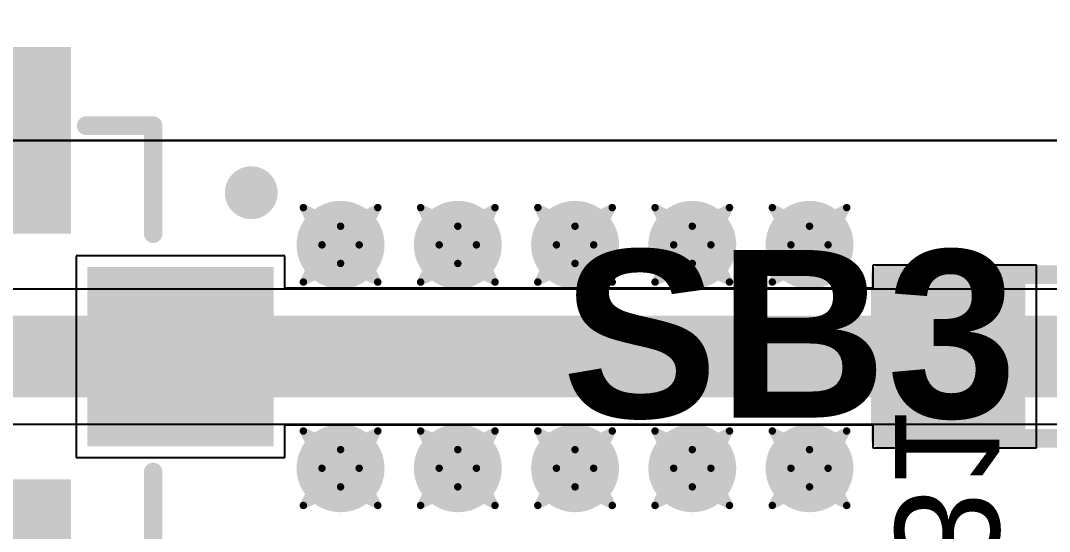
# Model space of a CAD drawing. Header units: inches. Extents: x -8 to 384, y -12 to 64.
# Drawn here: x 1.3 to 8.32, y 24.23 to 27.72 of the extents above; entities that cross this region are included whole.
import ezdxf

# ---------------------------------------------------------------- set-up
doc = ezdxf.new("R2010")
doc.units = ezdxf.units.IN
for name, color, linetype in [('Board_outline', 216, 'Continuous'), ('Bottom Layer', 5, 'Continuous'), ('Bottom Overlay', 54, 'Continuous'), ('Drill Drawing', 1, 'Continuous'), ('Top Layer', 1, 'Continuous'), ('Top Overlay', 2, 'Continuous'), ('Top Paste', 8, 'Continuous'), ('Top Solder', 216, 'Continuous'), ('Via Holes', 16, 'Continuous')]:
    doc.layers.add(name, color=color, linetype=linetype)
doc.styles.add('Arial', font='', dxfattribs={"height": 0.2})
doc.styles.add('Arial_Bold', font='', dxfattribs={"height": 0.2})
doc.styles.get('Arial').set_extended_font_data('Arial')
doc.styles.get('Arial_Bold').set_extended_font_data('Arial', bold=True)

# ---------------------------------------------------------------- blocks, each defined once
blk = doc.blocks.new('S______B______48')
at = {"layer": 'Top Layer'}
for points in [[(-1.143, -0.4445), (-1.143, 0.4445), (-0.381, 0.4445), (-0.381, -0.4445)], [(0.381, -0.4445), (0.381, 0.4445), (1.143, 0.4445), (1.143, -0.4445)]]:
    blk.add_hatch(color=1, dxfattribs=at).paths.add_polyline_path(points)
at = {"layer": 'Top Paste'}
for points in [[(-1.143, -0.4445), (-1.143, 0.4445), (-0.381, 0.4445), (-0.381, -0.4445)], [(0.381, -0.4445), (0.381, 0.4445), (1.143, 0.4445), (1.143, -0.4445)]]:
    blk.add_hatch(color=8, dxfattribs=at).paths.add_polyline_path(points)
at = {"layer": 'Top Solder'}
for points in [[(-1.2446, -0.5461), (-1.2446, 0.5461), (-0.2794, 0.5461), (-0.2794, -0.5461)], [(0.2794, -0.5461), (0.2794, 0.5461), (1.2446, 0.5461), (1.2446, -0.5461)]]:
    blk.add_hatch(color=216, dxfattribs=at).paths.add_polyline_path(points)
at = {"layer": 'Top Overlay'}
for points in [[(1.27, 0.5588, 0.127, 0.127, 0), (-1.27, 0.5588, 0.127, 0.127, 0)], [(-1.27, 0.5588, 0.127, 0.127, 0), (-1.27, -0.5588, 0.127, 0.127, 0)], [(1.27, 0.5588, 0.127, 0.127, 0), (1.27, -0.5588, 0.127, 0.127, 0)], [(1.27, -0.5588, 0.127, 0.127, 0), (-1.27, -0.5588, 0.127, 0.127, 0)]]:
    blk.add_lwpolyline(points, format="xyseb", dxfattribs=at)
for points in [[(-1.30175, 0.5588, 0.0635, 0.0635, 1), (-1.23825, 0.5588, 0.0635, 0.0635, 1)], [(-1.30175, 0.5588, 0.0635, 0.0635, 1), (-1.23825, 0.5588, 0.0635, 0.0635, 1)], [(1.23825, 0.5588, 0.0635, 0.0635, 1), (1.30175, 0.5588, 0.0635, 0.0635, 1)], [(1.23825, 0.5588, 0.0635, 0.0635, 1), (1.30175, 0.5588, 0.0635, 0.0635, 1)], [(-1.30175, -0.5588, 0.0635, 0.0635, 1), (-1.23825, -0.5588, 0.0635, 0.0635, 1)], [(-1.30175, -0.5588, 0.0635, 0.0635, 1), (-1.23825, -0.5588, 0.0635, 0.0635, 1)], [(1.23825, -0.5588, 0.0635, 0.0635, 1), (1.30175, -0.5588, 0.0635, 0.0635, 1)], [(1.23825, -0.5588, 0.0635, 0.0635, 1), (1.30175, -0.5588, 0.0635, 0.0635, 1)]]:
    blk.add_lwpolyline(points, format="xyseb", close=True, dxfattribs=at)
blk = doc.blocks.new('U_FL_R_SMT_1_80__71')
at = {"layer": 'Top Layer'}
for points in [[(-2.01, 2.125), (-0.94, 2.125), (-0.94, -0.075), (-2.01, -0.075)], [(0.94, 2.125), (2.01, 2.125), (2.01, -0.075), (0.94, -0.075)], [(-0.51, -0.3884), (0.51, -0.3884), (0.51, -1.4584), (-0.51, -1.4584)]]:
    blk.add_hatch(color=1, dxfattribs=at).paths.add_polyline_path(points)
at = {"layer": 'Top Paste'}
for points in [[(-2.01, 2.125), (-0.94, 2.125), (-0.94, -0.075), (-2.01, -0.075)], [(0.94, 2.125), (2.01, 2.125), (2.01, -0.075), (0.94, -0.075)], [(-0.51, -0.3884), (0.51, -0.3884), (0.51, -1.4584), (-0.51, -1.4584)]]:
    blk.add_hatch(color=8, dxfattribs=at).paths.add_polyline_path(points)
at = {"layer": 'Top Solder'}
for points in [[(-2.1116, 2.2266), (-0.8384, 2.2266), (-0.8384, -0.1766), (-2.1116, -0.1766)], [(0.8384, 2.2266), (2.1116, 2.2266), (2.1116, -0.1766), (0.8384, -0.1766)], [(-0.6116, -0.2868), (0.6116, -0.2868), (0.6116, -1.56), (-0.6116, -1.56)]]:
    blk.add_hatch(color=216, dxfattribs=at).paths.add_polyline_path(points)
at = {"layer": 'Top Overlay'}
for points in [[(1.4732, 2.4638, 0.127, 0.127, 0), (-1.397, 2.4638, 0.127, 0.127, 0)], [(-1.524, -0.2794, 0.127, 0.127, 0), (-1.524, -0.7366, 0.127, 0.127, 0)], [(1.5748, -0.2794, 0.127, 0.127, 0), (1.5748, -0.7366, 0.127, 0.127, 0)], [(-1.524, -0.7366, 0.127, 0.127, 0), (-0.7874, -0.7366, 0.127, 0.127, 0)], [(1.5748, -0.7366, 0.127, 0.127, 0), (0.8382, -0.7366, 0.127, 0.127, 0)]]:
    blk.add_lwpolyline(points, format="xyseb", dxfattribs=at)
for points in [[(-1.4287, 2.4638, 0.0635, 0.0635, 1), (-1.3652, 2.4638, 0.0635, 0.0635, 1)], [(1.4414, 2.4638, 0.0635, 0.0635, 1), (1.5049, 2.4638, 0.0635, 0.0635, 1)], [(-1.5558, -0.2794, 0.0635, 0.0635, 1), (-1.4923, -0.2794, 0.0635, 0.0635, 1)], [(1.5431, -0.2794, 0.0635, 0.0635, 1), (1.6066, -0.2794, 0.0635, 0.0635, 1)], [(-1.5558, -0.7366, 0.0635, 0.0635, 1), (-1.4923, -0.7366, 0.0635, 0.0635, 1)], [(-1.5558, -0.7366, 0.0635, 0.0635, 1), (-1.4923, -0.7366, 0.0635, 0.0635, 1)], [(-0.8192, -0.7366, 0.0635, 0.0635, 1), (-0.7557, -0.7366, 0.0635, 0.0635, 1)], [(0.8065, -0.7366, 0.0635, 0.0635, 1), (0.87, -0.7366, 0.0635, 0.0635, 1)], [(1.5431, -0.7366, 0.0635, 0.0635, 1), (1.6066, -0.7366, 0.0635, 0.0635, 1)], [(1.5431, -0.7366, 0.0635, 0.0635, 1), (1.6066, -0.7366, 0.0635, 0.0635, 1)]]:
    blk.add_lwpolyline(points, format="xyseb", close=True, dxfattribs=at)

msp = doc.modelspace()

# ---------------------------------------------------------------- hatches: boundary and pattern name
at = {"layer": 'Bottom Layer'}
h = msp.add_hatch(color=5, dxfattribs=at)
edge = h.paths.add_edge_path()
edge.add_arc((3.4798, 26.1874), 0.3, 0, 360)
h = msp.add_hatch(color=5, dxfattribs=at)
edge = h.paths.add_edge_path()
edge.add_arc((4.2799, 26.1874), 0.3, 0, 360)
h = msp.add_hatch(color=5, dxfattribs=at)
edge = h.paths.add_edge_path()
edge.add_arc((5.08, 26.1874), 0.3, 0, 360)
h = msp.add_hatch(color=5, dxfattribs=at)
edge = h.paths.add_edge_path()
edge.add_arc((5.8801, 26.1874), 0.3, 0, 360)
h = msp.add_hatch(color=5, dxfattribs=at)
edge = h.paths.add_edge_path()
edge.add_arc((6.6802, 26.1874), 0.3, 0, 360)
msp.add_hatch(color=5, dxfattribs=at).paths.add_polyline_path([(-2.1082, 25.146), (12.573, 25.146), (12.573, 25.7048), (-2.1082, 25.7048)])
h = msp.add_hatch(color=5, dxfattribs=at)
edge = h.paths.add_edge_path()
edge.add_arc((3.4798, 24.6634), 0.3, 0, 360)
h = msp.add_hatch(color=5, dxfattribs=at)
edge = h.paths.add_edge_path()
edge.add_arc((4.2799, 24.6634), 0.3, 0, 360)
h = msp.add_hatch(color=5, dxfattribs=at)
edge = h.paths.add_edge_path()
edge.add_arc((5.08, 24.6634), 0.3, 0, 360)
h = msp.add_hatch(color=5, dxfattribs=at)
edge = h.paths.add_edge_path()
edge.add_arc((5.8801, 24.6634), 0.3, 0, 360)
h = msp.add_hatch(color=5, dxfattribs=at)
edge = h.paths.add_edge_path()
edge.add_arc((6.6802, 24.6634), 0.3, 0, 360)
at = {"layer": 'Top Layer'}
h = msp.add_hatch(color=1, dxfattribs=at)
edge = h.paths.add_edge_path()
edge.add_arc((3.4798, 26.1874), 0.3, 0, 360)
h = msp.add_hatch(color=1, dxfattribs=at)
edge = h.paths.add_edge_path()
edge.add_arc((4.2799, 26.1874), 0.3, 0, 360)
h = msp.add_hatch(color=1, dxfattribs=at)
edge = h.paths.add_edge_path()
edge.add_arc((5.08, 26.1874), 0.3, 0, 360)
h = msp.add_hatch(color=1, dxfattribs=at)
edge = h.paths.add_edge_path()
edge.add_arc((5.8801, 26.1874), 0.3, 0, 360)
h = msp.add_hatch(color=1, dxfattribs=at)
edge = h.paths.add_edge_path()
edge.add_arc((6.6802, 26.1874), 0.3, 0, 360)
h = msp.add_hatch(color=1, dxfattribs=at)
edge = h.paths.add_edge_path()
edge.add_arc((3.4798, 24.6634), 0.3, 0, 360)
h = msp.add_hatch(color=1, dxfattribs=at)
edge = h.paths.add_edge_path()
edge.add_arc((4.2799, 24.6634), 0.3, 0, 360)
h = msp.add_hatch(color=1, dxfattribs=at)
edge = h.paths.add_edge_path()
edge.add_arc((5.08, 24.6634), 0.3, 0, 360)
h = msp.add_hatch(color=1, dxfattribs=at)
edge = h.paths.add_edge_path()
edge.add_arc((5.8801, 24.6634), 0.3, 0, 360)
h = msp.add_hatch(color=1, dxfattribs=at)
edge = h.paths.add_edge_path()
edge.add_arc((6.6802, 24.6634), 0.3, 0, 360)
at = {"layer": 'Via Holes'}
h = msp.add_hatch(color=7, dxfattribs=at)
edge = h.paths.add_edge_path()
edge.add_arc((3.4798, 26.1874), 0.15, 0, 360)
h = msp.add_hatch(color=7, dxfattribs=at)
edge = h.paths.add_edge_path()
edge.add_arc((4.2799, 26.1874), 0.15, 0, 360)
h = msp.add_hatch(color=7, dxfattribs=at)
edge = h.paths.add_edge_path()
edge.add_arc((5.08, 26.1874), 0.15, 0, 360)
h = msp.add_hatch(color=7, dxfattribs=at)
edge = h.paths.add_edge_path()
edge.add_arc((5.8801, 26.1874), 0.15, 0, 360)
h = msp.add_hatch(color=7, dxfattribs=at)
edge = h.paths.add_edge_path()
edge.add_arc((6.6802, 26.1874), 0.15, 0, 360)
h = msp.add_hatch(color=7, dxfattribs=at)
edge = h.paths.add_edge_path()
edge.add_arc((3.4798, 24.6634), 0.15, 0, 360)
h = msp.add_hatch(color=7, dxfattribs=at)
edge = h.paths.add_edge_path()
edge.add_arc((4.2799, 24.6634), 0.15, 0, 360)
h = msp.add_hatch(color=7, dxfattribs=at)
edge = h.paths.add_edge_path()
edge.add_arc((5.08, 24.6634), 0.15, 0, 360)
h = msp.add_hatch(color=7, dxfattribs=at)
edge = h.paths.add_edge_path()
edge.add_arc((5.8801, 24.6634), 0.15, 0, 360)
h = msp.add_hatch(color=7, dxfattribs=at)
edge = h.paths.add_edge_path()
edge.add_arc((6.6802, 24.6634), 0.15, 0, 360)

# ---------------------------------------------------------------- linework, layer by layer
at = {"layer": 'Board_outline'}
msp.add_lwpolyline([(37.5368, 13.3604, 0.254, 0.254, 1), (-7.4632, 13.3604, 0.254, 0.254, 1)], format="xyseb", close=True, dxfattribs=at)
at = {"layer": 'Bottom Layer'}
for p, q in [((33.401, 26.8986), (-3.2258, 26.8986)), ((-2.6287, 26.8986), (32.7023, 26.8986)), ((12.573, 25.8861), (-2.1082, 25.8861)), ((-0.0727, 24.9647), (11.8329, 24.9647))]:
    msp.add_line(p, q, dxfattribs=at)
at = {"layer": 'Drill Drawing'}
for points in [[(3.2258, 26.4414, 0.0508, 0.0508, 0), (3.4798, 26.3144, 0.0508, 0.0508, 0)], [(3.2258, 26.4414, 0.0508, 0.0508, 0), (3.3528, 26.1874, 0.0508, 0.0508, 0)], [(3.4798, 26.3144, 0.0508, 0.0508, 0), (3.7338, 26.4414, 0.0508, 0.0508, 0)], [(3.6068, 26.1874, 0.0508, 0.0508, 0), (3.7338, 26.4414, 0.0508, 0.0508, 0)], [(4.0259, 26.4414, 0.0508, 0.0508, 0), (4.2799, 26.3144, 0.0508, 0.0508, 0)], [(4.0259, 26.4414, 0.0508, 0.0508, 0), (4.1529, 26.1874, 0.0508, 0.0508, 0)], [(4.2799, 26.3144, 0.0508, 0.0508, 0), (4.5339, 26.4414, 0.0508, 0.0508, 0)], [(4.4069, 26.1874, 0.0508, 0.0508, 0), (4.5339, 26.4414, 0.0508, 0.0508, 0)], [(4.826, 26.4414, 0.0508, 0.0508, 0), (5.08, 26.3144, 0.0508, 0.0508, 0)], [(4.826, 26.4414, 0.0508, 0.0508, 0), (4.953, 26.1874, 0.0508, 0.0508, 0)], [(5.08, 26.3144, 0.0508, 0.0508, 0), (5.334, 26.4414, 0.0508, 0.0508, 0)], [(5.207, 26.1874, 0.0508, 0.0508, 0), (5.334, 26.4414, 0.0508, 0.0508, 0)], [(5.6261, 26.4414, 0.0508, 0.0508, 0), (5.8801, 26.3144, 0.0508, 0.0508, 0)], [(5.6261, 26.4414, 0.0508, 0.0508, 0), (5.7531, 26.1874, 0.0508, 0.0508, 0)], [(5.8801, 26.3144, 0.0508, 0.0508, 0), (6.1341, 26.4414, 0.0508, 0.0508, 0)], [(6.0071, 26.1874, 0.0508, 0.0508, 0), (6.1341, 26.4414, 0.0508, 0.0508, 0)], [(6.4262, 26.4414, 0.0508, 0.0508, 0), (6.6802, 26.3144, 0.0508, 0.0508, 0)], [(6.4262, 26.4414, 0.0508, 0.0508, 0), (6.5532, 26.1874, 0.0508, 0.0508, 0)], [(6.6802, 26.3144, 0.0508, 0.0508, 0), (6.9342, 26.4414, 0.0508, 0.0508, 0)], [(6.8072, 26.1874, 0.0508, 0.0508, 0), (6.9342, 26.4414, 0.0508, 0.0508, 0)], [(3.2258, 25.9334, 0.0508, 0.0508, 0), (3.3528, 26.1874, 0.0508, 0.0508, 0)], [(3.6068, 26.1874, 0.0508, 0.0508, 0), (3.7338, 25.9334, 0.0508, 0.0508, 0)], [(4.0259, 25.9334, 0.0508, 0.0508, 0), (4.1529, 26.1874, 0.0508, 0.0508, 0)], [(4.4069, 26.1874, 0.0508, 0.0508, 0), (4.5339, 25.9334, 0.0508, 0.0508, 0)], [(4.826, 25.9334, 0.0508, 0.0508, 0), (4.953, 26.1874, 0.0508, 0.0508, 0)], [(5.207, 26.1874, 0.0508, 0.0508, 0), (5.334, 25.9334, 0.0508, 0.0508, 0)], [(5.6261, 25.9334, 0.0508, 0.0508, 0), (5.7531, 26.1874, 0.0508, 0.0508, 0)], [(6.0071, 26.1874, 0.0508, 0.0508, 0), (6.1341, 25.9334, 0.0508, 0.0508, 0)], [(6.4262, 25.9334, 0.0508, 0.0508, 0), (6.5532, 26.1874, 0.0508, 0.0508, 0)], [(6.8072, 26.1874, 0.0508, 0.0508, 0), (6.9342, 25.9334, 0.0508, 0.0508, 0)], [(3.2258, 25.9334, 0.0508, 0.0508, 0), (3.4798, 26.0604, 0.0508, 0.0508, 0)], [(3.4798, 26.0604, 0.0508, 0.0508, 0), (3.7338, 25.9334, 0.0508, 0.0508, 0)], [(4.0259, 25.9334, 0.0508, 0.0508, 0), (4.2799, 26.0604, 0.0508, 0.0508, 0)], [(4.2799, 26.0604, 0.0508, 0.0508, 0), (4.5339, 25.9334, 0.0508, 0.0508, 0)], [(4.826, 25.9334, 0.0508, 0.0508, 0), (5.08, 26.0604, 0.0508, 0.0508, 0)], [(5.08, 26.0604, 0.0508, 0.0508, 0), (5.334, 25.9334, 0.0508, 0.0508, 0)], [(5.6261, 25.9334, 0.0508, 0.0508, 0), (5.8801, 26.0604, 0.0508, 0.0508, 0)], [(5.8801, 26.0604, 0.0508, 0.0508, 0), (6.1341, 25.9334, 0.0508, 0.0508, 0)], [(6.4262, 25.9334, 0.0508, 0.0508, 0), (6.6802, 26.0604, 0.0508, 0.0508, 0)], [(6.6802, 26.0604, 0.0508, 0.0508, 0), (6.9342, 25.9334, 0.0508, 0.0508, 0)], [(3.2258, 24.9174, 0.0508, 0.0508, 0), (3.4798, 24.7904, 0.0508, 0.0508, 0)], [(3.2258, 24.9174, 0.0508, 0.0508, 0), (3.3528, 24.6634, 0.0508, 0.0508, 0)], [(3.4798, 24.7904, 0.0508, 0.0508, 0), (3.7338, 24.9174, 0.0508, 0.0508, 0)], [(3.6068, 24.6634, 0.0508, 0.0508, 0), (3.7338, 24.9174, 0.0508, 0.0508, 0)], [(4.0259, 24.9174, 0.0508, 0.0508, 0), (4.2799, 24.7904, 0.0508, 0.0508, 0)], [(4.0259, 24.9174, 0.0508, 0.0508, 0), (4.1529, 24.6634, 0.0508, 0.0508, 0)], [(4.2799, 24.7904, 0.0508, 0.0508, 0), (4.5339, 24.9174, 0.0508, 0.0508, 0)], [(4.4069, 24.6634, 0.0508, 0.0508, 0), (4.5339, 24.9174, 0.0508, 0.0508, 0)], [(4.826, 24.9174, 0.0508, 0.0508, 0), (5.08, 24.7904, 0.0508, 0.0508, 0)], [(4.826, 24.9174, 0.0508, 0.0508, 0), (4.953, 24.6634, 0.0508, 0.0508, 0)], [(5.08, 24.7904, 0.0508, 0.0508, 0), (5.334, 24.9174, 0.0508, 0.0508, 0)], [(5.207, 24.6634, 0.0508, 0.0508, 0), (5.334, 24.9174, 0.0508, 0.0508, 0)], [(5.6261, 24.9174, 0.0508, 0.0508, 0), (5.8801, 24.7904, 0.0508, 0.0508, 0)], [(5.6261, 24.9174, 0.0508, 0.0508, 0), (5.7531, 24.6634, 0.0508, 0.0508, 0)], [(5.8801, 24.7904, 0.0508, 0.0508, 0), (6.1341, 24.9174, 0.0508, 0.0508, 0)], [(6.0071, 24.6634, 0.0508, 0.0508, 0), (6.1341, 24.9174, 0.0508, 0.0508, 0)], [(6.4262, 24.9174, 0.0508, 0.0508, 0), (6.6802, 24.7904, 0.0508, 0.0508, 0)], [(6.4262, 24.9174, 0.0508, 0.0508, 0), (6.5532, 24.6634, 0.0508, 0.0508, 0)], [(6.6802, 24.7904, 0.0508, 0.0508, 0), (6.9342, 24.9174, 0.0508, 0.0508, 0)], [(6.8072, 24.6634, 0.0508, 0.0508, 0), (6.9342, 24.9174, 0.0508, 0.0508, 0)], [(3.2258, 24.4094, 0.0508, 0.0508, 0), (3.3528, 24.6634, 0.0508, 0.0508, 0)], [(3.6068, 24.6634, 0.0508, 0.0508, 0), (3.7338, 24.4094, 0.0508, 0.0508, 0)], [(4.0259, 24.4094, 0.0508, 0.0508, 0), (4.1529, 24.6634, 0.0508, 0.0508, 0)], [(4.4069, 24.6634, 0.0508, 0.0508, 0), (4.5339, 24.4094, 0.0508, 0.0508, 0)], [(4.826, 24.4094, 0.0508, 0.0508, 0), (4.953, 24.6634, 0.0508, 0.0508, 0)], [(5.207, 24.6634, 0.0508, 0.0508, 0), (5.334, 24.4094, 0.0508, 0.0508, 0)], [(5.6261, 24.4094, 0.0508, 0.0508, 0), (5.7531, 24.6634, 0.0508, 0.0508, 0)], [(6.0071, 24.6634, 0.0508, 0.0508, 0), (6.1341, 24.4094, 0.0508, 0.0508, 0)], [(6.4262, 24.4094, 0.0508, 0.0508, 0), (6.5532, 24.6634, 0.0508, 0.0508, 0)], [(6.8072, 24.6634, 0.0508, 0.0508, 0), (6.9342, 24.4094, 0.0508, 0.0508, 0)], [(3.2258, 24.4094, 0.0508, 0.0508, 0), (3.4798, 24.5364, 0.0508, 0.0508, 0)], [(3.4798, 24.5364, 0.0508, 0.0508, 0), (3.7338, 24.4094, 0.0508, 0.0508, 0)], [(4.0259, 24.4094, 0.0508, 0.0508, 0), (4.2799, 24.5364, 0.0508, 0.0508, 0)], [(4.2799, 24.5364, 0.0508, 0.0508, 0), (4.5339, 24.4094, 0.0508, 0.0508, 0)], [(4.826, 24.4094, 0.0508, 0.0508, 0), (5.08, 24.5364, 0.0508, 0.0508, 0)], [(5.08, 24.5364, 0.0508, 0.0508, 0), (5.334, 24.4094, 0.0508, 0.0508, 0)], [(5.6261, 24.4094, 0.0508, 0.0508, 0), (5.8801, 24.5364, 0.0508, 0.0508, 0)], [(5.8801, 24.5364, 0.0508, 0.0508, 0), (6.1341, 24.4094, 0.0508, 0.0508, 0)], [(6.4262, 24.4094, 0.0508, 0.0508, 0), (6.6802, 24.5364, 0.0508, 0.0508, 0)], [(6.6802, 24.5364, 0.0508, 0.0508, 0), (6.9342, 24.4094, 0.0508, 0.0508, 0)]]:
    msp.add_lwpolyline(points, format="xyseb", dxfattribs=at)
for points in [[(3.2131, 26.4414, 0.0254, 0.0254, 1), (3.2385, 26.4414, 0.0254, 0.0254, 1)], [(3.2131, 26.4414, 0.0254, 0.0254, 1), (3.2385, 26.4414, 0.0254, 0.0254, 1)], [(3.7211, 26.4414, 0.0254, 0.0254, 1), (3.7465, 26.4414, 0.0254, 0.0254, 1)], [(3.7211, 26.4414, 0.0254, 0.0254, 1), (3.7465, 26.4414, 0.0254, 0.0254, 1)], [(4.0132, 26.4414, 0.0254, 0.0254, 1), (4.0386, 26.4414, 0.0254, 0.0254, 1)], [(4.0132, 26.4414, 0.0254, 0.0254, 1), (4.0386, 26.4414, 0.0254, 0.0254, 1)], [(4.5212, 26.4414, 0.0254, 0.0254, 1), (4.5466, 26.4414, 0.0254, 0.0254, 1)], [(4.5212, 26.4414, 0.0254, 0.0254, 1), (4.5466, 26.4414, 0.0254, 0.0254, 1)], [(4.8133, 26.4414, 0.0254, 0.0254, 1), (4.8387, 26.4414, 0.0254, 0.0254, 1)], [(4.8133, 26.4414, 0.0254, 0.0254, 1), (4.8387, 26.4414, 0.0254, 0.0254, 1)], [(5.3213, 26.4414, 0.0254, 0.0254, 1), (5.3467, 26.4414, 0.0254, 0.0254, 1)], [(5.3213, 26.4414, 0.0254, 0.0254, 1), (5.3467, 26.4414, 0.0254, 0.0254, 1)], [(5.6134, 26.4414, 0.0254, 0.0254, 1), (5.6388, 26.4414, 0.0254, 0.0254, 1)], [(5.6134, 26.4414, 0.0254, 0.0254, 1), (5.6388, 26.4414, 0.0254, 0.0254, 1)], [(6.1214, 26.4414, 0.0254, 0.0254, 1), (6.1468, 26.4414, 0.0254, 0.0254, 1)], [(6.1214, 26.4414, 0.0254, 0.0254, 1), (6.1468, 26.4414, 0.0254, 0.0254, 1)], [(6.4135, 26.4414, 0.0254, 0.0254, 1), (6.4389, 26.4414, 0.0254, 0.0254, 1)], [(6.4135, 26.4414, 0.0254, 0.0254, 1), (6.4389, 26.4414, 0.0254, 0.0254, 1)], [(6.9215, 26.4414, 0.0254, 0.0254, 1), (6.9469, 26.4414, 0.0254, 0.0254, 1)], [(6.9215, 26.4414, 0.0254, 0.0254, 1), (6.9469, 26.4414, 0.0254, 0.0254, 1)], [(3.4671, 26.3144, 0.0254, 0.0254, 1), (3.4925, 26.3144, 0.0254, 0.0254, 1)], [(3.4671, 26.3144, 0.0254, 0.0254, 1), (3.4925, 26.3144, 0.0254, 0.0254, 1)], [(4.2672, 26.3144, 0.0254, 0.0254, 1), (4.2926, 26.3144, 0.0254, 0.0254, 1)], [(4.2672, 26.3144, 0.0254, 0.0254, 1), (4.2926, 26.3144, 0.0254, 0.0254, 1)], [(5.0673, 26.3144, 0.0254, 0.0254, 1), (5.0927, 26.3144, 0.0254, 0.0254, 1)], [(5.0673, 26.3144, 0.0254, 0.0254, 1), (5.0927, 26.3144, 0.0254, 0.0254, 1)], [(5.8674, 26.3144, 0.0254, 0.0254, 1), (5.8928, 26.3144, 0.0254, 0.0254, 1)], [(5.8674, 26.3144, 0.0254, 0.0254, 1), (5.8928, 26.3144, 0.0254, 0.0254, 1)], [(6.6675, 26.3144, 0.0254, 0.0254, 1), (6.6929, 26.3144, 0.0254, 0.0254, 1)], [(6.6675, 26.3144, 0.0254, 0.0254, 1), (6.6929, 26.3144, 0.0254, 0.0254, 1)], [(3.3401, 26.1874, 0.0254, 0.0254, 1), (3.3655, 26.1874, 0.0254, 0.0254, 1)], [(3.3401, 26.1874, 0.0254, 0.0254, 1), (3.3655, 26.1874, 0.0254, 0.0254, 1)], [(3.5941, 26.1874, 0.0254, 0.0254, 1), (3.6195, 26.1874, 0.0254, 0.0254, 1)], [(3.5941, 26.1874, 0.0254, 0.0254, 1), (3.6195, 26.1874, 0.0254, 0.0254, 1)], [(4.1402, 26.1874, 0.0254, 0.0254, 1), (4.1656, 26.1874, 0.0254, 0.0254, 1)], [(4.1402, 26.1874, 0.0254, 0.0254, 1), (4.1656, 26.1874, 0.0254, 0.0254, 1)], [(4.3942, 26.1874, 0.0254, 0.0254, 1), (4.4196, 26.1874, 0.0254, 0.0254, 1)], [(4.3942, 26.1874, 0.0254, 0.0254, 1), (4.4196, 26.1874, 0.0254, 0.0254, 1)], [(4.9403, 26.1874, 0.0254, 0.0254, 1), (4.9657, 26.1874, 0.0254, 0.0254, 1)], [(4.9403, 26.1874, 0.0254, 0.0254, 1), (4.9657, 26.1874, 0.0254, 0.0254, 1)], [(5.1943, 26.1874, 0.0254, 0.0254, 1), (5.2197, 26.1874, 0.0254, 0.0254, 1)], [(5.1943, 26.1874, 0.0254, 0.0254, 1), (5.2197, 26.1874, 0.0254, 0.0254, 1)], [(5.7404, 26.1874, 0.0254, 0.0254, 1), (5.7658, 26.1874, 0.0254, 0.0254, 1)], [(5.7404, 26.1874, 0.0254, 0.0254, 1), (5.7658, 26.1874, 0.0254, 0.0254, 1)], [(5.9944, 26.1874, 0.0254, 0.0254, 1), (6.0198, 26.1874, 0.0254, 0.0254, 1)], [(5.9944, 26.1874, 0.0254, 0.0254, 1), (6.0198, 26.1874, 0.0254, 0.0254, 1)], [(6.5405, 26.1874, 0.0254, 0.0254, 1), (6.5659, 26.1874, 0.0254, 0.0254, 1)], [(6.5405, 26.1874, 0.0254, 0.0254, 1), (6.5659, 26.1874, 0.0254, 0.0254, 1)], [(6.7945, 26.1874, 0.0254, 0.0254, 1), (6.8199, 26.1874, 0.0254, 0.0254, 1)], [(6.7945, 26.1874, 0.0254, 0.0254, 1), (6.8199, 26.1874, 0.0254, 0.0254, 1)], [(3.4671, 26.0604, 0.0254, 0.0254, 1), (3.4925, 26.0604, 0.0254, 0.0254, 1)], [(3.4671, 26.0604, 0.0254, 0.0254, 1), (3.4925, 26.0604, 0.0254, 0.0254, 1)], [(4.2672, 26.0604, 0.0254, 0.0254, 1), (4.2926, 26.0604, 0.0254, 0.0254, 1)], [(4.2672, 26.0604, 0.0254, 0.0254, 1), (4.2926, 26.0604, 0.0254, 0.0254, 1)], [(5.0673, 26.0604, 0.0254, 0.0254, 1), (5.0927, 26.0604, 0.0254, 0.0254, 1)], [(5.0673, 26.0604, 0.0254, 0.0254, 1), (5.0927, 26.0604, 0.0254, 0.0254, 1)], [(5.8674, 26.0604, 0.0254, 0.0254, 1), (5.8928, 26.0604, 0.0254, 0.0254, 1)], [(5.8674, 26.0604, 0.0254, 0.0254, 1), (5.8928, 26.0604, 0.0254, 0.0254, 1)], [(6.6675, 26.0604, 0.0254, 0.0254, 1), (6.6929, 26.0604, 0.0254, 0.0254, 1)], [(6.6675, 26.0604, 0.0254, 0.0254, 1), (6.6929, 26.0604, 0.0254, 0.0254, 1)], [(3.2131, 25.9334, 0.0254, 0.0254, 1), (3.2385, 25.9334, 0.0254, 0.0254, 1)], [(3.2131, 25.9334, 0.0254, 0.0254, 1), (3.2385, 25.9334, 0.0254, 0.0254, 1)], [(3.7211, 25.9334, 0.0254, 0.0254, 1), (3.7465, 25.9334, 0.0254, 0.0254, 1)], [(3.7211, 25.9334, 0.0254, 0.0254, 1), (3.7465, 25.9334, 0.0254, 0.0254, 1)], [(4.0132, 25.9334, 0.0254, 0.0254, 1), (4.0386, 25.9334, 0.0254, 0.0254, 1)], [(4.0132, 25.9334, 0.0254, 0.0254, 1), (4.0386, 25.9334, 0.0254, 0.0254, 1)], [(4.5212, 25.9334, 0.0254, 0.0254, 1), (4.5466, 25.9334, 0.0254, 0.0254, 1)], [(4.5212, 25.9334, 0.0254, 0.0254, 1), (4.5466, 25.9334, 0.0254, 0.0254, 1)], [(4.8133, 25.9334, 0.0254, 0.0254, 1), (4.8387, 25.9334, 0.0254, 0.0254, 1)], [(4.8133, 25.9334, 0.0254, 0.0254, 1), (4.8387, 25.9334, 0.0254, 0.0254, 1)], [(5.3213, 25.9334, 0.0254, 0.0254, 1), (5.3467, 25.9334, 0.0254, 0.0254, 1)], [(5.3213, 25.9334, 0.0254, 0.0254, 1), (5.3467, 25.9334, 0.0254, 0.0254, 1)], [(5.6134, 25.9334, 0.0254, 0.0254, 1), (5.6388, 25.9334, 0.0254, 0.0254, 1)], [(5.6134, 25.9334, 0.0254, 0.0254, 1), (5.6388, 25.9334, 0.0254, 0.0254, 1)], [(6.1214, 25.9334, 0.0254, 0.0254, 1), (6.1468, 25.9334, 0.0254, 0.0254, 1)], [(6.1214, 25.9334, 0.0254, 0.0254, 1), (6.1468, 25.9334, 0.0254, 0.0254, 1)], [(6.4135, 25.9334, 0.0254, 0.0254, 1), (6.4389, 25.9334, 0.0254, 0.0254, 1)], [(6.4135, 25.9334, 0.0254, 0.0254, 1), (6.4389, 25.9334, 0.0254, 0.0254, 1)], [(6.9215, 25.9334, 0.0254, 0.0254, 1), (6.9469, 25.9334, 0.0254, 0.0254, 1)], [(6.9215, 25.9334, 0.0254, 0.0254, 1), (6.9469, 25.9334, 0.0254, 0.0254, 1)], [(3.2131, 24.9174, 0.0254, 0.0254, 1), (3.2385, 24.9174, 0.0254, 0.0254, 1)], [(3.2131, 24.9174, 0.0254, 0.0254, 1), (3.2385, 24.9174, 0.0254, 0.0254, 1)], [(3.7211, 24.9174, 0.0254, 0.0254, 1), (3.7465, 24.9174, 0.0254, 0.0254, 1)], [(3.7211, 24.9174, 0.0254, 0.0254, 1), (3.7465, 24.9174, 0.0254, 0.0254, 1)], [(4.0132, 24.9174, 0.0254, 0.0254, 1), (4.0386, 24.9174, 0.0254, 0.0254, 1)], [(4.0132, 24.9174, 0.0254, 0.0254, 1), (4.0386, 24.9174, 0.0254, 0.0254, 1)], [(4.5212, 24.9174, 0.0254, 0.0254, 1), (4.5466, 24.9174, 0.0254, 0.0254, 1)], [(4.5212, 24.9174, 0.0254, 0.0254, 1), (4.5466, 24.9174, 0.0254, 0.0254, 1)], [(4.8133, 24.9174, 0.0254, 0.0254, 1), (4.8387, 24.9174, 0.0254, 0.0254, 1)], [(4.8133, 24.9174, 0.0254, 0.0254, 1), (4.8387, 24.9174, 0.0254, 0.0254, 1)], [(5.3213, 24.9174, 0.0254, 0.0254, 1), (5.3467, 24.9174, 0.0254, 0.0254, 1)], [(5.3213, 24.9174, 0.0254, 0.0254, 1), (5.3467, 24.9174, 0.0254, 0.0254, 1)], [(5.6134, 24.9174, 0.0254, 0.0254, 1), (5.6388, 24.9174, 0.0254, 0.0254, 1)], [(5.6134, 24.9174, 0.0254, 0.0254, 1), (5.6388, 24.9174, 0.0254, 0.0254, 1)], [(6.1214, 24.9174, 0.0254, 0.0254, 1), (6.1468, 24.9174, 0.0254, 0.0254, 1)], [(6.1214, 24.9174, 0.0254, 0.0254, 1), (6.1468, 24.9174, 0.0254, 0.0254, 1)], [(6.4135, 24.9174, 0.0254, 0.0254, 1), (6.4389, 24.9174, 0.0254, 0.0254, 1)], [(6.4135, 24.9174, 0.0254, 0.0254, 1), (6.4389, 24.9174, 0.0254, 0.0254, 1)], [(6.9215, 24.9174, 0.0254, 0.0254, 1), (6.9469, 24.9174, 0.0254, 0.0254, 1)], [(6.9215, 24.9174, 0.0254, 0.0254, 1), (6.9469, 24.9174, 0.0254, 0.0254, 1)], [(3.4671, 24.7904, 0.0254, 0.0254, 1), (3.4925, 24.7904, 0.0254, 0.0254, 1)], [(3.4671, 24.7904, 0.0254, 0.0254, 1), (3.4925, 24.7904, 0.0254, 0.0254, 1)], [(4.2672, 24.7904, 0.0254, 0.0254, 1), (4.2926, 24.7904, 0.0254, 0.0254, 1)], [(4.2672, 24.7904, 0.0254, 0.0254, 1), (4.2926, 24.7904, 0.0254, 0.0254, 1)], [(5.0673, 24.7904, 0.0254, 0.0254, 1), (5.0927, 24.7904, 0.0254, 0.0254, 1)], [(5.0673, 24.7904, 0.0254, 0.0254, 1), (5.0927, 24.7904, 0.0254, 0.0254, 1)], [(5.8674, 24.7904, 0.0254, 0.0254, 1), (5.8928, 24.7904, 0.0254, 0.0254, 1)], [(5.8674, 24.7904, 0.0254, 0.0254, 1), (5.8928, 24.7904, 0.0254, 0.0254, 1)], [(6.6675, 24.7904, 0.0254, 0.0254, 1), (6.6929, 24.7904, 0.0254, 0.0254, 1)], [(6.6675, 24.7904, 0.0254, 0.0254, 1), (6.6929, 24.7904, 0.0254, 0.0254, 1)], [(3.3401, 24.6634, 0.0254, 0.0254, 1), (3.3655, 24.6634, 0.0254, 0.0254, 1)], [(3.3401, 24.6634, 0.0254, 0.0254, 1), (3.3655, 24.6634, 0.0254, 0.0254, 1)], [(3.5941, 24.6634, 0.0254, 0.0254, 1), (3.6195, 24.6634, 0.0254, 0.0254, 1)], [(3.5941, 24.6634, 0.0254, 0.0254, 1), (3.6195, 24.6634, 0.0254, 0.0254, 1)], [(4.1402, 24.6634, 0.0254, 0.0254, 1), (4.1656, 24.6634, 0.0254, 0.0254, 1)], [(4.1402, 24.6634, 0.0254, 0.0254, 1), (4.1656, 24.6634, 0.0254, 0.0254, 1)], [(4.3942, 24.6634, 0.0254, 0.0254, 1), (4.4196, 24.6634, 0.0254, 0.0254, 1)], [(4.3942, 24.6634, 0.0254, 0.0254, 1), (4.4196, 24.6634, 0.0254, 0.0254, 1)], [(4.9403, 24.6634, 0.0254, 0.0254, 1), (4.9657, 24.6634, 0.0254, 0.0254, 1)], [(4.9403, 24.6634, 0.0254, 0.0254, 1), (4.9657, 24.6634, 0.0254, 0.0254, 1)], [(5.1943, 24.6634, 0.0254, 0.0254, 1), (5.2197, 24.6634, 0.0254, 0.0254, 1)], [(5.1943, 24.6634, 0.0254, 0.0254, 1), (5.2197, 24.6634, 0.0254, 0.0254, 1)], [(5.7404, 24.6634, 0.0254, 0.0254, 1), (5.7658, 24.6634, 0.0254, 0.0254, 1)], [(5.7404, 24.6634, 0.0254, 0.0254, 1), (5.7658, 24.6634, 0.0254, 0.0254, 1)], [(5.9944, 24.6634, 0.0254, 0.0254, 1), (6.0198, 24.6634, 0.0254, 0.0254, 1)], [(5.9944, 24.6634, 0.0254, 0.0254, 1), (6.0198, 24.6634, 0.0254, 0.0254, 1)], [(6.5405, 24.6634, 0.0254, 0.0254, 1), (6.5659, 24.6634, 0.0254, 0.0254, 1)], [(6.5405, 24.6634, 0.0254, 0.0254, 1), (6.5659, 24.6634, 0.0254, 0.0254, 1)], [(6.7945, 24.6634, 0.0254, 0.0254, 1), (6.8199, 24.6634, 0.0254, 0.0254, 1)], [(6.7945, 24.6634, 0.0254, 0.0254, 1), (6.8199, 24.6634, 0.0254, 0.0254, 1)], [(3.4671, 24.5364, 0.0254, 0.0254, 1), (3.4925, 24.5364, 0.0254, 0.0254, 1)], [(3.4671, 24.5364, 0.0254, 0.0254, 1), (3.4925, 24.5364, 0.0254, 0.0254, 1)], [(4.2672, 24.5364, 0.0254, 0.0254, 1), (4.2926, 24.5364, 0.0254, 0.0254, 1)], [(4.2672, 24.5364, 0.0254, 0.0254, 1), (4.2926, 24.5364, 0.0254, 0.0254, 1)], [(5.0673, 24.5364, 0.0254, 0.0254, 1), (5.0927, 24.5364, 0.0254, 0.0254, 1)], [(5.0673, 24.5364, 0.0254, 0.0254, 1), (5.0927, 24.5364, 0.0254, 0.0254, 1)], [(5.8674, 24.5364, 0.0254, 0.0254, 1), (5.8928, 24.5364, 0.0254, 0.0254, 1)], [(5.8674, 24.5364, 0.0254, 0.0254, 1), (5.8928, 24.5364, 0.0254, 0.0254, 1)], [(6.6675, 24.5364, 0.0254, 0.0254, 1), (6.6929, 24.5364, 0.0254, 0.0254, 1)], [(6.6675, 24.5364, 0.0254, 0.0254, 1), (6.6929, 24.5364, 0.0254, 0.0254, 1)], [(3.2131, 24.4094, 0.0254, 0.0254, 1), (3.2385, 24.4094, 0.0254, 0.0254, 1)], [(3.2131, 24.4094, 0.0254, 0.0254, 1), (3.2385, 24.4094, 0.0254, 0.0254, 1)], [(3.7211, 24.4094, 0.0254, 0.0254, 1), (3.7465, 24.4094, 0.0254, 0.0254, 1)], [(3.7211, 24.4094, 0.0254, 0.0254, 1), (3.7465, 24.4094, 0.0254, 0.0254, 1)], [(4.0132, 24.4094, 0.0254, 0.0254, 1), (4.0386, 24.4094, 0.0254, 0.0254, 1)], [(4.0132, 24.4094, 0.0254, 0.0254, 1), (4.0386, 24.4094, 0.0254, 0.0254, 1)], [(4.5212, 24.4094, 0.0254, 0.0254, 1), (4.5466, 24.4094, 0.0254, 0.0254, 1)], [(4.5212, 24.4094, 0.0254, 0.0254, 1), (4.5466, 24.4094, 0.0254, 0.0254, 1)], [(4.8133, 24.4094, 0.0254, 0.0254, 1), (4.8387, 24.4094, 0.0254, 0.0254, 1)], [(4.8133, 24.4094, 0.0254, 0.0254, 1), (4.8387, 24.4094, 0.0254, 0.0254, 1)], [(5.3213, 24.4094, 0.0254, 0.0254, 1), (5.3467, 24.4094, 0.0254, 0.0254, 1)], [(5.3213, 24.4094, 0.0254, 0.0254, 1), (5.3467, 24.4094, 0.0254, 0.0254, 1)], [(5.6134, 24.4094, 0.0254, 0.0254, 1), (5.6388, 24.4094, 0.0254, 0.0254, 1)], [(5.6134, 24.4094, 0.0254, 0.0254, 1), (5.6388, 24.4094, 0.0254, 0.0254, 1)], [(6.1214, 24.4094, 0.0254, 0.0254, 1), (6.1468, 24.4094, 0.0254, 0.0254, 1)], [(6.1214, 24.4094, 0.0254, 0.0254, 1), (6.1468, 24.4094, 0.0254, 0.0254, 1)], [(6.4135, 24.4094, 0.0254, 0.0254, 1), (6.4389, 24.4094, 0.0254, 0.0254, 1)], [(6.4135, 24.4094, 0.0254, 0.0254, 1), (6.4389, 24.4094, 0.0254, 0.0254, 1)], [(6.9215, 24.4094, 0.0254, 0.0254, 1), (6.9469, 24.4094, 0.0254, 0.0254, 1)], [(6.9215, 24.4094, 0.0254, 0.0254, 1), (6.9469, 24.4094, 0.0254, 0.0254, 1)]]:
    msp.add_lwpolyline(points, format="xyseb", close=True, dxfattribs=at)
at = {"layer": 'Top Layer'}
for p, q in [((33.401, 26.8986), (-3.2258, 26.8986)), ((-2.6287, 26.8986), (8.9285, 26.8986)), ((3.1004, 26.1132), (1.6748, 26.1132)), ((1.6748, 26.1132), (1.6748, 24.7376)), ((3.1004, 25.8916), (3.1004, 26.1132)), ((8.2296, 26.0477), (7.112, 26.0477)), ((7.112, 26.0477), (7.112, 25.8916)), ((8.2296, 24.8031), (8.2296, 26.0477)), ((7.112, 25.8916), (3.1004, 25.8916)), ((3.1004, 24.7376), (3.1004, 24.9592)), ((3.1004, 24.9592), (7.112, 24.9592)), ((7.112, 24.9592), (7.112, 24.8031)), ((7.112, 24.8031), (8.2296, 24.8031)), ((1.6748, 24.7376), (3.1004, 24.7376))]:
    msp.add_line(p, q, dxfattribs=at)
msp.add_lwpolyline([(2.3876, 25.4254, 0.5588, 0.5588, 0), (7.6708, 25.4254, 0.5588, 0.5588, 0)], format="xyseb", dxfattribs=at)
for points in [[(2.2479, 25.4254, 0.2794, 0.2794, 1), (2.5273, 25.4254, 0.2794, 0.2794, 1)], [(7.5311, 25.4254, 0.2794, 0.2794, 1), (7.8105, 25.4254, 0.2794, 0.2794, 1)]]:
    msp.add_lwpolyline(points, format="xyseb", close=True, dxfattribs=at)
at = {"layer": 'Top Overlay'}
for points in [[(2.9505, 26.543, 0.2, 0.2, 1), (2.7899, 26.543, 0.2, 0.2, 1)], [(2.7399, 26.543, 0.1, 0.1, 1), (2.8399, 26.543, 0.1, 0.1, 1)], [(2.9005, 26.543, 0.1, 0.1, 1), (3.0005, 26.543, 0.1, 0.1, 1)]]:
    msp.add_lwpolyline(points, format="xyseb", close=True, dxfattribs=at)

# ---------------------------------------------------------------- block references
for name, p, rotation in [('U_FL_R_SMT_1_80__71', (1.4642, 25.4254), 90), ('S______B______48', (8.4328, 25.4254), 180)]:
    msp.add_blockref(name, p, dxfattribs=dict(rotation=rotation))

# ---------------------------------------------------------------- texts
at = {"layer": 'Bottom Overlay', "style": 'Arial', "text_generation_flag": 2}
msp.add_text('C31', height=0.7112, rotation=270, dxfattribs=at).set_placement((7.2645, 23.2497))
at = {"layer": 'Top Overlay', "style": 'Arial_Bold'}
msp.add_text('SB3', height=1.143, dxfattribs=at).set_placement((4.99, 25.009))

doc.saveas('drawing.dxf')
